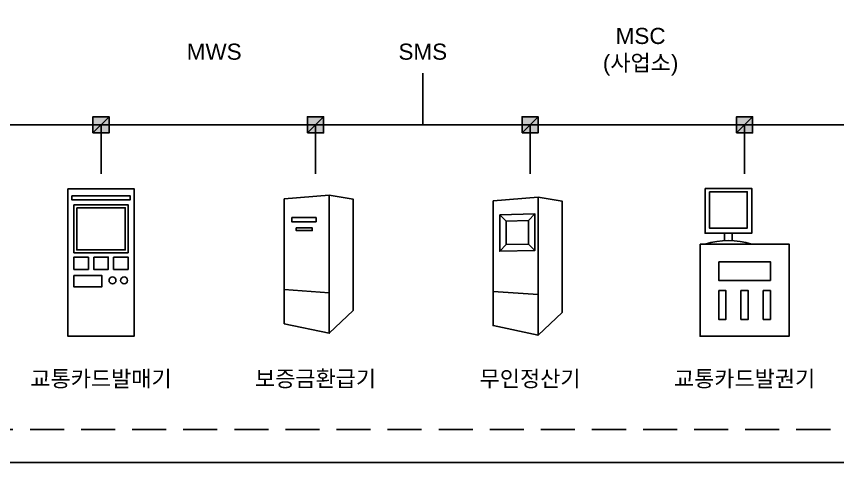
# Model space of a CAD drawing. Header units: millimetres. Extents: x 31 to 2374, y 557 to 2119.
# Drawn here: x 666 to 1431, y 557 to 973 of the extents above; entities that cross this region are included whole.
import ezdxf

# ---------------------------------------------------------------- set-up
doc = ezdxf.new("R2010")
doc.units = ezdxf.units.MM
doc.header["$LTSCALE"] = 10
doc.linetypes.add('HIDDEN2', pattern=[4.7625, 3.175, -1.5875])
for name, color, linetype in [('TI-RAIL-GUID', 3, 'Continuous'), ('TT-SYMB', 4, 'Continuous'), ('TT-TEXT', 3, 'Continuous'), ('TX-PAPR', 2, 'Continuous')]:
    doc.layers.add(name, color=color, linetype=linetype)
doc.styles.get("Standard").update_dxf_attribs({"font": 'arial.ttf'})

# ---------------------------------------------------------------- blocks, each defined once
blk = doc.blocks.new('네모')
at = {"layer": 'TI-RAIL-GUID'}
blk.add_hatch(color=256, dxfattribs=at).paths.add_polyline_path([(24119.06, -1739.64), (24134.06, -1739.64), (24134.06, -1724.64), (24119.06, -1724.64)])
blk.add_lwpolyline([(24119.06, -1739.64), (24134.06, -1739.64), (24134.06, -1724.64), (24119.06, -1724.64)], close=True, dxfattribs=at)
at = {"layer": 'TI-RAIL-GUID', "flags": 128}
blk.add_lwpolyline([(24119.06, -1739.64), (24134.06, -1724.64)], dxfattribs=at)

msp = doc.modelspace()

# ---------------------------------------------------------------- linework, layer by layer
at = {"layer": 'TI-RAIL-GUID', "linetype": 'HIDDEN2'}
msp.add_lwpolyline([(202.13, 587.8), (2202.13, 587.8), (2202.13, 1376.33), (202.13, 1376.33)], close=True, dxfattribs=at)
at = {"layer": 'TI-RAIL-GUID', "flags": 128}
for points in [[(1044.56, 919.85), (1044.56, 871.6)], [(344.56, 871.6), (1744.56, 871.6)], [(744.56, 871.6), (744.56, 825.99)], [(944.56, 871.6), (944.56, 825.99)], [(1144.56, 871.6), (1144.56, 825.99)], [(1344.56, 871.6), (1344.56, 825.99)]]:
    msp.add_lwpolyline(points, dxfattribs=at)
at = {"layer": 'TT-SYMB'}
for points in [[(713.61, 811.86), (775.52, 811.86), (775.52, 674.85), (713.61, 674.85)], [(1307.68, 812.4), (1351.24, 812.4), (1351.24, 770.61), (1307.68, 770.61)], [(717.42, 805.55), (771.71, 805.55), (771.71, 801.64), (717.42, 801.64)], [(1311.81, 809.25), (1347.1, 809.25), (1347.1, 775.4), (1311.81, 775.4)], [(719.28, 797.12), (769.84, 797.12), (769.84, 752.4), (719.28, 752.4)], [(722.01, 794.39), (767.11, 794.39), (767.11, 755.13), (722.01, 755.13)], [(1303.05, 760.45), (1386.08, 760.45), (1386.08, 674.76), (1303.05, 674.76)], [(732.79, 748.44), (719.28, 748.44), (719.28, 736.99), (732.79, 736.99)], [(737.81, 748.44), (751.32, 748.44), (751.32, 736.99), (737.81, 736.99)], [(756.34, 748.44), (769.84, 748.44), (769.84, 736.99), (756.34, 736.99)], [(1320.47, 744.07), (1368.65, 744.07), (1368.65, 726.74), (1320.47, 726.74)], [(719.28, 731.42), (745.27, 731.42), (745.27, 720.56), (719.28, 720.56)], [(1320.47, 717.28), (1327.22, 717.28), (1327.22, 690.31), (1320.47, 690.31)], [(1341.19, 717.28), (1347.94, 717.28), (1347.94, 690.31), (1341.19, 690.31)], [(1368.65, 717.28), (1361.91, 717.28), (1361.91, 690.31), (1368.65, 690.31)]]:
    msp.add_lwpolyline(points, close=True, dxfattribs=at)
at = {"layer": 'TT-SYMB', "flags": 128}
for points in [[(915.37, 802.7), (915.37, 686.37), (957.28, 677.42), (957.28, 805.94), (915.37, 802.7)], [(957.28, 805.94), (979.72, 802.33), (979.72, 698.73), (957.28, 677.42)], [(1110.06, 800.9), (1110.06, 684.57), (1151.97, 675.62), (1151.97, 804.13), (1110.06, 800.9)], [(1151.97, 804.13), (1174.41, 800.53), (1174.41, 696.93), (1151.97, 675.62)], [(1143.11, 782.5), (1148.99, 788.78)], [(922.41, 785.25), (922.41, 781.32), (945.12, 781.32), (945.12, 785.25), (922.41, 785.25)], [(1122.21, 781.85), (1116.33, 787.78)], [(1325.89, 770.61), (1325.89, 763.63)], [(1333.02, 770.61), (1333.02, 763.63)], [(1122.21, 760.14), (1116.33, 753.85)], [(1143.11, 760.55), (1148.99, 754.49)], [(915.37, 718.11), (957.28, 715.24)], [(1110.06, 716.31), (1151.97, 713.43)]]:
    msp.add_lwpolyline(points, dxfattribs=at)
for points in [[(1116.33, 787.78), (1148.99, 788.78), (1148.99, 754.49), (1116.33, 753.85), (1116.33, 787.78)], [(1122.21, 781.85), (1143.11, 782.5), (1143.11, 760.55), (1122.21, 760.14), (1122.21, 781.85)], [(926.65, 775.62), (941.5, 775.62), (941.5, 773.1), (926.65, 773.1)]]:
    msp.add_lwpolyline(points, close=True, dxfattribs=at)
msp.add_lwpolyline([(1307.93, 760.45, -0.151976), (1350.98, 760.45, -6.579989)], format="xyb", dxfattribs=at)
at = {"layer": 'TT-SYMB'}
for centre in [(755.25, 726.67), (766.11, 726.67)]:
    msp.add_circle(centre, 3.23, dxfattribs=at)
at = {"layer": 'TX-PAPR'}
msp.add_lwpolyline([(30.63, 2119.34), (2373.63, 2119.34), (2373.63, 557.05), (30.63, 557.05)], close=True, dxfattribs=at)

# ---------------------------------------------------------------- block references
at = {"layer": 'TI-RAIL-GUID'}
for p in [(-23382, 2603.74), (-23182, 2603.74), (-22982, 2603.74), (-22782, 2603.74)]:
    msp.add_blockref('네모', p, dxfattribs=at)

# ---------------------------------------------------------------- texts
at = {"layer": 'TT-TEXT', "char_height": 15, "width": 160, "attachment_point": 5}
for s, insert in [('MSC\\P(사업소)', (1247.63, 939.62)), ('MWS', (850.08, 939.62)), ('SMS', (1044.56, 939.62)), ('교통카드발매기', (744.56, 634.42)), ('보증금환급기', (944.56, 634.42)), ('무인정산기', (1144.56, 634.42)), ('교통카드발권기', (1344.56, 634.42))]:
    msp.add_mtext(s, dxfattribs=dict(at, insert=insert))

doc.saveas('drawing.dxf')
